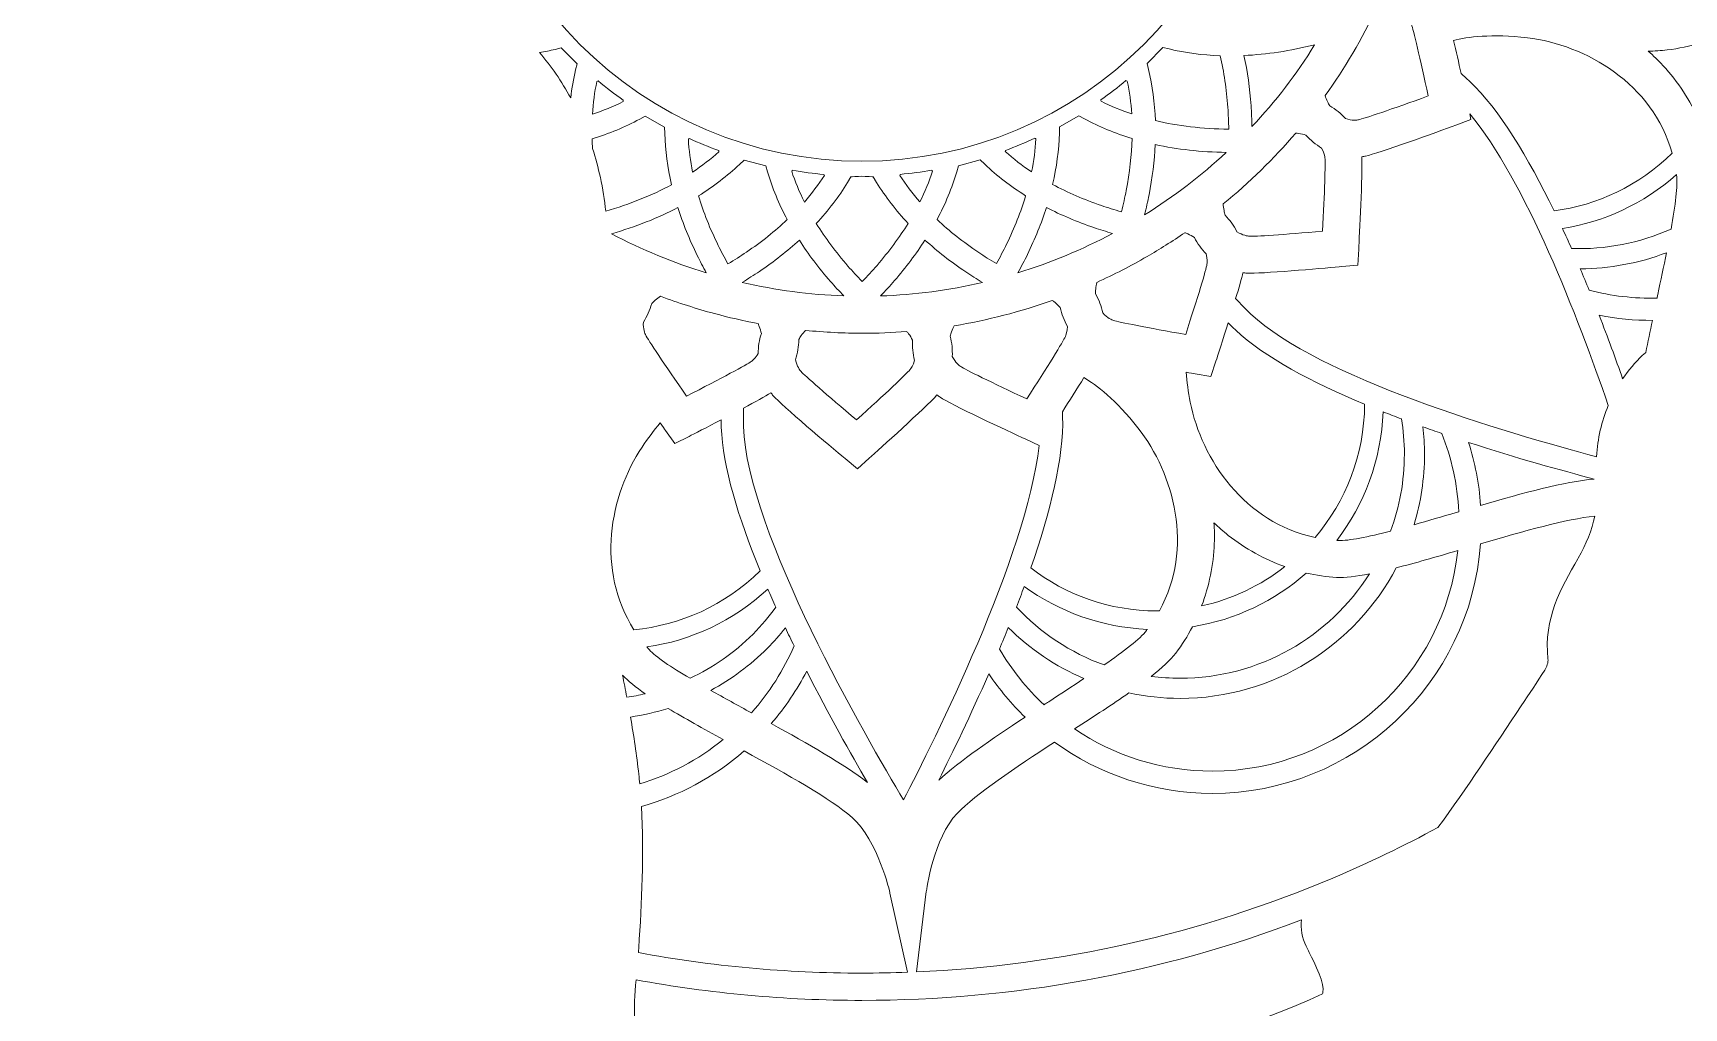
# Model space of a CAD drawing. Header units: millimetres. Extents: x -1844 to 2932, y -490 to 399.
# Drawn here: x -717.1 to -518.6, y -322.9 to -205.6 of the extents above; entities that cross this region are included whole.
import ezdxf

# ---------------------------------------------------------------- set-up
doc = ezdxf.new("R2010")
doc.units = ezdxf.units.MM
doc.header["$MEASUREMENT"] = 0
doc.layers.add('Layer 3', color=7, linetype='Continuous')

# ---------------------------------------------------------------- blocks, each defined once
blk = doc.blocks.new('block 2')
at = {"layer": 'Layer 3', "lineweight": 0}
for points, knots in [([(-427.53, 398.64), (-673.02, 398.64), (-872.03, 199.63), (-872.03, -45.86), (-872.03, -291.35), (-673.02, -490.36), (-427.53, -490.36), (-182.04, -490.36), (16.97, -291.35), (16.97, -45.86), (16.97, 199.63), (-182.04, 398.64), (-427.53, 398.64)], [0, 0, 0, 0, 1, 1, 1, 2, 2, 2, 3, 3, 3, 4, 4, 4, 4]), ([(-665.41, -173.09), (-665.41, -146.59), (-643.94, -125.11), (-617.45, -125.11), (-590.97, -125.11), (-569.5, -146.59), (-569.5, -173.09), (-569.5, -199.58), (-590.97, -221.06), (-617.45, -221.06), (-643.94, -221.06), (-665.41, -199.58), (-665.41, -173.09)], [0, 0, 0, 0, 1, 1, 1, 2, 2, 2, 3, 3, 3, 4, 4, 4, 4]), ([(-555.54, -202.66), (-555.43, -202.64), (-555.31, -202.62), (-555.19, -202.6), (-554.88, -202.56), (-554.58, -202.56), (-554.28, -202.58), (-553.59, -203.03), (-552.84, -203.36), (-552.06, -203.58), (-551.62, -204.02), (-551.42, -204.45), (-551.36, -204.62), (-551.14, -205.18), (-550.31, -208.73), (-549.35, -213.21), (-553.67, -214.77), (-557.13, -215.96), (-557.71, -216.07), (-557.89, -216.11), (-558.52, -216.19), (-559.28, -215.94), (-559.83, -215.33), (-560.47, -214.81), (-561.18, -214.39), (-561.28, -214.23), (-561.37, -214.06), (-561.45, -213.89), (-561.56, -213.64), (-561.66, -213.4), (-561.74, -213.17), (-559.37, -209.88), (-557.29, -206.34), (-555.54, -202.66)], [0, 0, 0, 0, 1, 1, 1, 2, 2, 2, 3, 3, 3, 4, 4, 4, 5, 5, 5, 6, 6, 6, 7, 7, 7, 8, 8, 8, 9, 9, 9, 10, 10, 10, 11, 11, 11, 11]), ([(-537.42, -206.22), (-530.37, -207.06), (-522.36, -211.72), (-520.01, -220.09), (-524.01, -224.03), (-529.02, -226.33), (-534.21, -227.02), (-537.32, -220.6), (-540.8, -214.79), (-544.36, -211.45), (-544.7, -211.13), (-545.04, -210.82), (-545.39, -210.52), (-545.67, -209.23), (-545.99, -207.8), (-546.29, -206.53), (-544.63, -206.12), (-541.72, -205.71), (-537.42, -206.22)], [0, 0, 0, 0, 1, 1, 1, 2, 2, 2, 3, 3, 3, 4, 4, 4, 5, 5, 5, 6, 6, 6, 6]), ([(-521.11, -209.55), (-521.67, -208.94), (-522.27, -208.37), (-522.89, -207.82), (-522.13, -207.81), (-521.37, -207.76), (-520.61, -207.67), (-517.87, -207.35), (-515.17, -206.54), (-512.74, -205.34), (-513.2, -209.15), (-514.54, -212.87), (-516.76, -216.18), (-517.82, -213.78), (-519.3, -211.5), (-521.11, -209.55)], [0, 0, 0, 0, 1, 1, 1, 2, 2, 2, 3, 3, 3, 4, 4, 4, 5, 5, 5, 5]), ([(-651.88, -210.08), (-652.14, -211.17), (-652.33, -212.29), (-652.47, -213.43), (-653.55, -211.46), (-654.81, -209.63), (-656.21, -207.99), (-655.58, -207.88), (-654.96, -207.76), (-654.35, -207.61), (-654.35, -207.61), (-653.6, -207.43), (-653.6, -207.43), (-653.6, -207.43), (-651.7, -209.33), (-651.7, -209.33), (-651.7, -209.33), (-651.88, -210.08), (-651.88, -210.08)], [0, 0, 0, 0, 1, 1, 1, 2, 2, 2, 3, 3, 3, 4, 4, 4, 5, 5, 5, 6, 6, 6, 6]), ([(-574.37, -208.37), (-573.91, -210.32), (-573.59, -212.39), (-573.44, -214.58), (-573.38, -215.43), (-573.34, -216.31), (-573.33, -217.21), (-576.5, -217.17), (-579.45, -216.82), (-582.16, -216.18), (-582.24, -214.05), (-582.51, -211.99), (-582.98, -210.03), (-582.98, -210.03), (-583.16, -209.29), (-583.16, -209.29), (-583.16, -209.29), (-581.26, -207.38), (-581.26, -207.38), (-581.26, -207.38), (-580.51, -207.56), (-580.51, -207.56), (-578.56, -208.03), (-576.51, -208.3), (-574.37, -208.37)], [0, 0, 0, 0, 1, 1, 1, 2, 2, 2, 3, 3, 3, 4, 4, 4, 5, 5, 5, 6, 6, 6, 7, 7, 7, 8, 8, 8, 8]), ([(-563, -207.06), (-565.18, -210.58), (-567.71, -213.87), (-570.54, -216.9), (-570.55, -216.04), (-570.59, -215.2), (-570.65, -214.39), (-570.79, -212.28), (-571.08, -210.26), (-571.5, -208.35), (-568.78, -208.22), (-565.94, -207.79), (-563, -207.06)], [0, 0, 0, 0, 1, 1, 1, 2, 2, 2, 3, 3, 3, 4, 4, 4, 4]), ([(-646.15, -213.71), (-646.16, -213.77), (-646.17, -213.82), (-646.17, -213.88), (-647.33, -214.47), (-648.56, -214.98), (-649.85, -215.41), (-649.77, -214.05), (-649.59, -212.74), (-649.33, -211.46), (-649.27, -211.44), (-649.22, -211.42), (-649.17, -211.4), (-648.19, -212.21), (-647.19, -212.98), (-646.15, -213.71)], [0, 0, 0, 0, 1, 1, 1, 2, 2, 2, 3, 3, 3, 4, 4, 4, 5, 5, 5, 5]), ([(-588.7, -213.68), (-587.67, -212.94), (-586.67, -212.17), (-585.7, -211.36), (-585.64, -211.38), (-585.59, -211.4), (-585.53, -211.42), (-585.27, -212.69), (-585.09, -214.01), (-585, -215.37), (-586.29, -214.94), (-587.52, -214.43), (-588.69, -213.84), (-588.69, -213.79), (-588.7, -213.73), (-588.7, -213.68)], [0, 0, 0, 0, 1, 1, 1, 2, 2, 2, 3, 3, 3, 4, 4, 4, 5, 5, 5, 5]), ([(-649.9, -218.37), (-647.86, -217.74), (-645.94, -216.95), (-644.17, -215.99), (-644.17, -215.99), (-643.5, -215.62), (-643.5, -215.62), (-643.5, -215.62), (-641.17, -216.96), (-641.17, -216.96), (-641.17, -216.96), (-641.15, -217.73), (-641.15, -217.73), (-641.09, -219.75), (-640.82, -221.8), (-640.34, -223.88), (-642.7, -225.16), (-645.35, -226.22), (-648.26, -227.07), (-648.39, -225.72), (-648.6, -224.36), (-648.9, -223), (-649.16, -221.83), (-649.47, -220.67), (-649.84, -219.54), (-649.86, -219.15), (-649.89, -218.75), (-649.9, -218.37)], [0, 0, 0, 0, 1, 1, 1, 2, 2, 2, 3, 3, 3, 4, 4, 4, 5, 5, 5, 6, 6, 6, 7, 7, 7, 8, 8, 8, 9, 9, 9, 9]), ([(-584.95, -218.33), (-585.01, -220.33), (-585.24, -222.41), (-585.66, -224.57), (-585.82, -225.4), (-586.02, -226.26), (-586.24, -227.13), (-587.07, -226.9), (-587.87, -226.65), (-588.64, -226.39), (-590.75, -225.67), (-592.71, -224.82), (-594.51, -223.85), (-594.03, -221.77), (-593.76, -219.72), (-593.7, -217.7), (-593.7, -217.7), (-593.68, -216.93), (-593.68, -216.93), (-593.68, -216.93), (-591.36, -215.59), (-591.36, -215.59), (-591.36, -215.59), (-590.68, -215.95), (-590.68, -215.95), (-588.91, -216.92), (-587, -217.7), (-584.95, -218.33)], [0, 0, 0, 0, 1, 1, 1, 2, 2, 2, 3, 3, 3, 4, 4, 4, 5, 5, 5, 6, 6, 6, 7, 7, 7, 8, 8, 8, 9, 9, 9, 9]), ([(-529.1, -256.58), (-539.98, -253.71), (-562.56, -247.06), (-570.67, -239.43), (-571.31, -238.83), (-571.91, -238.21), (-572.5, -237.58), (-572.1, -236.26), (-571.77, -235.1), (-571.63, -234.46), (-571.47, -234.48), (-571.32, -234.5), (-571.17, -234.51), (-571.06, -234.51), (-570.92, -234.52), (-570.74, -234.52), (-568.56, -234.52), (-561.18, -233.86), (-559.72, -233.73), (-559.72, -233.73), (-557.81, -233.56), (-557.81, -233.56), (-557.81, -233.56), (-557.7, -231.64), (-557.7, -231.64), (-557.62, -230.09), (-557.23, -222.61), (-557.32, -220.51), (-557.17, -220.49), (-557.02, -220.46), (-556.87, -220.43), (-555.42, -220.15), (-548.19, -217.52), (-546.01, -216.72), (-546.01, -216.72), (-544.2, -216.06), (-544.2, -216.06), (-544.2, -216.06), (-544.35, -215.36), (-544.35, -215.36), (-537.68, -223.35), (-531.3, -239.92), (-527.69, -250.41), (-528.49, -252.33), (-528.97, -254.42), (-529.1, -256.58)], [0, 0, 0, 0, 1, 1, 1, 2, 2, 2, 3, 3, 3, 4, 4, 4, 5, 5, 5, 6, 6, 6, 7, 7, 7, 8, 8, 8, 9, 9, 9, 10, 10, 10, 11, 11, 11, 12, 12, 12, 13, 13, 13, 14, 14, 14, 15, 15, 15, 15]), ([(-637.81, -222.36), (-638.08, -221.03), (-638.25, -219.71), (-638.32, -218.41), (-638.28, -218.38), (-638.24, -218.35), (-638.2, -218.32), (-637.05, -218.85), (-635.87, -219.34), (-634.67, -219.78), (-634.66, -219.83), (-634.66, -219.88), (-634.65, -219.93), (-635.62, -220.8), (-636.67, -221.61), (-637.81, -222.36)], [0, 0, 0, 0, 1, 1, 1, 2, 2, 2, 3, 3, 3, 4, 4, 4, 5, 5, 5, 5]), ([(-597.04, -222.34), (-598.18, -221.58), (-599.23, -220.77), (-600.2, -219.9), (-600.19, -219.86), (-600.19, -219.81), (-600.18, -219.76), (-598.98, -219.31), (-597.81, -218.82), (-596.65, -218.29), (-596.61, -218.32), (-596.57, -218.35), (-596.53, -218.38), (-596.6, -219.68), (-596.77, -221), (-597.04, -222.34)], [0, 0, 0, 0, 1, 1, 1, 2, 2, 2, 3, 3, 3, 4, 4, 4, 5, 5, 5, 5]), ([(-573.77, -227.55), (-573.83, -227.37), (-573.87, -227.18), (-573.9, -226.99), (-573.95, -226.72), (-573.98, -226.45), (-574, -226.2), (-570.84, -223.62), (-567.9, -220.76), (-565.27, -217.68), (-565.16, -217.69), (-565.05, -217.7), (-564.93, -217.72), (-564.62, -217.76), (-564.33, -217.83), (-564.05, -217.93), (-563.5, -218.54), (-562.86, -219.06), (-562.17, -219.47), (-561.86, -220.01), (-561.78, -220.47), (-561.76, -220.66), (-561.69, -221.26), (-561.81, -224.83), (-562.04, -229.48), (-566.69, -229.87), (-570.26, -230.12), (-570.86, -230.07), (-571.04, -230.06), (-571.67, -229.98), (-572.34, -229.54), (-572.71, -228.8), (-573.19, -228.14), (-573.77, -227.55)], [0, 0, 0, 0, 1, 1, 1, 2, 2, 2, 3, 3, 3, 4, 4, 4, 5, 5, 5, 6, 6, 6, 7, 7, 7, 8, 8, 8, 9, 9, 9, 10, 10, 10, 11, 11, 11, 11]), ([(-582.92, -225.1), (-582.51, -223.03), (-582.27, -221.01), (-582.18, -219.05), (-579.53, -219.63), (-576.68, -219.95), (-573.65, -220), (-576.64, -222.79), (-579.92, -225.3), (-583.45, -227.5), (-583.25, -226.69), (-583.07, -225.88), (-582.92, -225.1)], [0, 0, 0, 0, 1, 1, 1, 2, 2, 2, 3, 3, 3, 4, 4, 4, 4]), ([(-631.34, -231.99), (-632.04, -232.46), (-632.78, -232.93), (-633.56, -233.39), (-633.98, -232.64), (-634.37, -231.9), (-634.73, -231.17), (-635.72, -229.17), (-636.5, -227.18), (-637.09, -225.23), (-635.28, -224.09), (-633.63, -222.83), (-632.17, -221.45), (-632.17, -221.45), (-631.61, -220.92), (-631.61, -220.92), (-631.61, -220.92), (-629.02, -221.61), (-629.02, -221.61), (-629.02, -221.61), (-628.8, -222.35), (-628.8, -222.35), (-628.23, -224.28), (-627.43, -226.19), (-626.43, -228.08), (-627.88, -229.46), (-629.52, -230.76), (-631.34, -231.99)], [0, 0, 0, 0, 1, 1, 1, 2, 2, 2, 3, 3, 3, 4, 4, 4, 5, 5, 5, 6, 6, 6, 7, 7, 7, 8, 8, 8, 9, 9, 9, 9]), ([(-624.37, -225.96), (-624.98, -224.73), (-625.49, -223.5), (-625.89, -222.27), (-625.86, -222.23), (-625.83, -222.19), (-625.8, -222.15), (-624.56, -222.37), (-623.29, -222.53), (-622.01, -222.65), (-621.99, -222.69), (-621.97, -222.74), (-621.95, -222.78), (-622.67, -223.87), (-623.47, -224.93), (-624.37, -225.96)], [0, 0, 0, 0, 1, 1, 1, 2, 2, 2, 3, 3, 3, 4, 4, 4, 5, 5, 5, 5]), ([(-610.47, -225.95), (-611.37, -224.92), (-612.18, -223.87), (-612.89, -222.78), (-612.87, -222.73), (-612.85, -222.69), (-612.83, -222.64), (-611.55, -222.52), (-610.29, -222.36), (-609.04, -222.14), (-609.01, -222.18), (-608.98, -222.22), (-608.95, -222.26), (-609.36, -223.49), (-609.86, -224.72), (-610.47, -225.95)], [0, 0, 0, 0, 1, 1, 1, 2, 2, 2, 3, 3, 3, 4, 4, 4, 5, 5, 5, 5]), ([(-597.76, -225.2), (-598.33, -227.12), (-599.1, -229.07), (-600.05, -231.04), (-600.43, -231.81), (-600.84, -232.59), (-601.28, -233.37), (-602.02, -232.93), (-602.73, -232.49), (-603.4, -232.03), (-605.26, -230.79), (-606.93, -229.47), (-608.41, -228.07), (-607.41, -226.18), (-606.62, -224.27), (-606.05, -222.33), (-606.05, -222.33), (-605.83, -221.6), (-605.83, -221.6), (-605.83, -221.6), (-603.23, -220.9), (-603.23, -220.9), (-603.23, -220.9), (-602.68, -221.43), (-602.68, -221.43), (-601.21, -222.81), (-599.57, -224.07), (-597.76, -225.2)], [0, 0, 0, 0, 1, 1, 1, 2, 2, 2, 3, 3, 3, 4, 4, 4, 5, 5, 5, 6, 6, 6, 7, 7, 7, 8, 8, 8, 9, 9, 9, 9]), ([(-611.9, -228.53), (-612.95, -230.24), (-614.2, -231.92), (-615.63, -233.58), (-616.19, -234.22), (-616.79, -234.86), (-617.41, -235.51), (-618.02, -234.89), (-618.59, -234.28), (-619.12, -233.67), (-620.59, -231.99), (-621.86, -230.27), (-622.94, -228.54), (-621.48, -226.97), (-620.22, -225.33), (-619.17, -223.61), (-619.17, -223.61), (-618.77, -222.95), (-618.77, -222.95), (-618.77, -222.95), (-617.91, -222.86), (-617.45, -222.86), (-616.98, -222.86), (-616.08, -222.95), (-616.08, -222.95), (-616.08, -222.95), (-615.68, -223.61), (-615.68, -223.61), (-614.62, -225.32), (-613.36, -226.97), (-611.9, -228.53)], [0, 0, 0, 0, 1, 1, 1, 2, 2, 2, 3, 3, 3, 4, 4, 4, 5, 5, 5, 6, 6, 6, 7, 7, 7, 8, 8, 8, 9, 9, 9, 10, 10, 10, 10]), ([(-520.14, -229.21), (-523.93, -230.91), (-528.04, -231.69), (-532.12, -231.55), (-532.47, -230.75), (-532.83, -229.94), (-533.2, -229.15), (-528.25, -228.36), (-523.47, -226.2), (-519.48, -222.67), (-519.48, -222.68), (-519.48, -222.69), (-519.48, -222.71), (-519.32, -223.96), (-519.63, -226.37), (-520.14, -229.21)], [0, 0, 0, 0, 1, 1, 1, 2, 2, 2, 3, 3, 3, 4, 4, 4, 5, 5, 5, 5]), ([(-647.55, -229.78), (-644.65, -228.94), (-641.98, -227.89), (-639.58, -226.64), (-638.97, -228.55), (-638.19, -230.47), (-637.24, -232.41), (-636.91, -233.08), (-636.54, -233.77), (-636.16, -234.47), (-640.14, -233.26), (-643.94, -231.69), (-647.55, -229.78)], [0, 0, 0, 0, 1, 1, 1, 2, 2, 2, 3, 3, 3, 4, 4, 4, 4]), ([(-589.54, -229.04), (-588.82, -229.28), (-588.07, -229.51), (-587.3, -229.74), (-590.96, -231.68), (-594.77, -233.27), (-598.69, -234.47), (-598.28, -233.73), (-597.89, -232.99), (-597.54, -232.27), (-596.62, -230.37), (-595.86, -228.49), (-595.26, -226.62), (-593.49, -227.53), (-591.58, -228.34), (-589.54, -229.04)], [0, 0, 0, 0, 1, 1, 1, 2, 2, 2, 3, 3, 3, 4, 4, 4, 5, 5, 5, 5]), ([(-583.16, -232.52), (-581.64, -231.64), (-580.12, -230.68), (-578.62, -229.65), (-578.5, -229.7), (-578.38, -229.74), (-578.26, -229.79), (-577.97, -229.92), (-577.71, -230.06), (-577.46, -230.23), (-577.09, -230.96), (-576.61, -231.62), (-576.04, -232.2), (-575.88, -232.8), (-575.92, -233.27), (-575.95, -233.46), (-576.05, -234.05), (-577.08, -237.48), (-578.51, -241.9), (-583.03, -241.09), (-586.62, -240.39), (-587.18, -240.19), (-587.36, -240.13), (-587.94, -239.9), (-588.47, -239.3), (-588.64, -238.49), (-588.94, -237.72), (-589.34, -237.01), (-589.35, -236.81), (-589.34, -236.62), (-589.33, -236.43), (-589.3, -236.15), (-589.26, -235.88), (-589.21, -235.63), (-587.15, -234.69), (-585.11, -233.65), (-583.16, -232.52)], [0, 0, 0, 0, 1, 1, 1, 2, 2, 2, 3, 3, 3, 4, 4, 4, 5, 5, 5, 6, 6, 6, 7, 7, 7, 8, 8, 8, 9, 9, 9, 10, 10, 10, 11, 11, 11, 12, 12, 12, 12]), ([(-624.97, -230.55), (-623.9, -232.23), (-622.65, -233.89), (-621.23, -235.51), (-620.72, -236.09), (-620.18, -236.67), (-619.62, -237.25), (-623.72, -237.1), (-627.81, -236.56), (-631.84, -235.63), (-631.13, -235.19), (-630.43, -234.75), (-629.77, -234.31), (-628.02, -233.13), (-626.42, -231.87), (-624.97, -230.55)], [0, 0, 0, 0, 1, 1, 1, 2, 2, 2, 3, 3, 3, 4, 4, 4, 5, 5, 5, 5]), ([(-604.96, -234.36), (-604.32, -234.79), (-603.65, -235.21), (-602.95, -235.63), (-606.98, -236.57), (-611.09, -237.12), (-615.22, -237.26), (-614.62, -236.64), (-614.05, -236.02), (-613.52, -235.41), (-612.14, -233.82), (-610.92, -232.19), (-609.86, -230.54), (-608.38, -231.88), (-606.75, -233.16), (-604.96, -234.36)], [0, 0, 0, 0, 1, 1, 1, 2, 2, 2, 3, 3, 3, 4, 4, 4, 5, 5, 5, 5]), ([(-521.74, -237.08), (-521.77, -237.23), (-521.8, -237.37), (-521.83, -237.52), (-524.57, -237.58), (-527.32, -237.26), (-529.99, -236.57), (-530.34, -235.71), (-530.69, -234.85), (-531.06, -233.99), (-527.54, -233.97), (-524.02, -233.33), (-520.69, -232.06), (-521.02, -233.72), (-521.38, -235.43), (-521.74, -237.08)], [0, 0, 0, 0, 1, 1, 1, 2, 2, 2, 3, 3, 3, 4, 4, 4, 5, 5, 5, 5]), ([(-643.73, -240.41), (-643.28, -239.71), (-642.95, -238.97), (-642.73, -238.18), (-642.6, -238.03), (-642.46, -237.9), (-642.31, -237.78), (-642.09, -237.59), (-641.87, -237.43), (-641.66, -237.29), (-639.53, -238.09), (-637.35, -238.79), (-635.19, -239.37), (-633.47, -239.84), (-631.7, -240.24), (-629.94, -240.57), (-629.89, -240.68), (-629.84, -240.79), (-629.79, -240.91), (-629.79, -240.91), (-629.79, -240.91), (-629.79, -240.91), (-629.68, -241.2), (-629.59, -241.49), (-629.54, -241.78), (-629.79, -242.56), (-629.92, -243.37), (-629.92, -244.18), (-630.24, -244.72), (-630.6, -245.03), (-630.75, -245.14), (-631.24, -245.49), (-634.39, -247.18), (-638.53, -249.3), (-641.15, -245.53), (-643.19, -242.49), (-643.45, -241.96), (-643.53, -241.79), (-643.78, -241.21), (-643.73, -240.41)], [0, 0, 0, 0, 1, 1, 1, 2, 2, 2, 3, 3, 3, 4, 4, 4, 5, 5, 5, 6, 6, 6, 7, 7, 7, 8, 8, 8, 9, 9, 9, 10, 10, 10, 11, 11, 11, 12, 12, 12, 13, 13, 13, 13]), ([(-606.83, -242.11), (-606.78, -241.92), (-606.73, -241.74), (-606.66, -241.55), (-606.57, -241.3), (-606.47, -241.06), (-606.36, -240.84), (-602.35, -240.18), (-598.38, -239.16), (-594.55, -237.79), (-594.45, -237.86), (-594.36, -237.93), (-594.26, -238.01), (-594.01, -238.2), (-593.79, -238.41), (-593.6, -238.64), (-593.43, -239.44), (-593.14, -240.2), (-592.74, -240.91), (-592.74, -241.53), (-592.9, -241.97), (-592.98, -242.15), (-593.22, -242.69), (-595.15, -245.79), (-597.63, -249.64), (-601.79, -247.69), (-605.07, -246.08), (-605.56, -245.75), (-605.72, -245.64), (-606.22, -245.26), (-606.58, -244.54), (-606.54, -243.72), (-606.62, -242.9), (-606.83, -242.11)], [0, 0, 0, 0, 1, 1, 1, 2, 2, 2, 3, 3, 3, 4, 4, 4, 5, 5, 5, 6, 6, 6, 7, 7, 7, 8, 8, 8, 9, 9, 9, 10, 10, 10, 11, 11, 11, 11]), ([(-523.17, -244.04), (-523.29, -244.15), (-523.42, -244.26), (-523.56, -244.38), (-524.46, -245.24), (-525.26, -246.2), (-525.96, -247.22), (-526.79, -244.85), (-527.74, -242.26), (-528.79, -239.58), (-526.68, -240), (-524.53, -240.2), (-522.39, -240.19), (-522.66, -241.49), (-522.92, -242.78), (-523.17, -244.04)], [0, 0, 0, 0, 1, 1, 1, 2, 2, 2, 3, 3, 3, 4, 4, 4, 5, 5, 5, 5]), ([(-611.11, -244.99), (-611.28, -245.6), (-611.55, -245.98), (-611.67, -246.13), (-612.05, -246.6), (-614.66, -249.04), (-618.1, -252.16), (-621.61, -249.2), (-624.37, -246.79), (-624.76, -246.35), (-624.88, -246.2), (-625.27, -245.71), (-625.43, -244.92), (-625.17, -244.14), (-625.04, -243.33), (-625.04, -242.5), (-624.94, -242.33), (-624.85, -242.17), (-624.74, -242.01), (-624.57, -241.78), (-624.41, -241.57), (-624.24, -241.39), (-621.94, -241.62), (-619.61, -241.74), (-617.33, -241.74), (-615.59, -241.74), (-613.81, -241.67), (-612.05, -241.53), (-611.97, -241.62), (-611.9, -241.71), (-611.84, -241.8), (-611.65, -242.05), (-611.49, -242.31), (-611.36, -242.58), (-611.4, -243.39), (-611.32, -244.2), (-611.11, -244.99)], [0, 0, 0, 0, 1, 1, 1, 2, 2, 2, 3, 3, 3, 4, 4, 4, 5, 5, 5, 6, 6, 6, 7, 7, 7, 8, 8, 8, 9, 9, 9, 10, 10, 10, 11, 11, 11, 12, 12, 12, 12]), ([(-562.95, -266.29), (-571.38, -264.53), (-576.59, -256.95), (-577.96, -250.03), (-578.2, -248.79), (-578.37, -247.58), (-578.47, -246.42), (-577.99, -246.51), (-577.61, -246.57), (-577.37, -246.61), (-577.37, -246.61), (-575.48, -246.94), (-575.48, -246.94), (-575.48, -246.94), (-574.88, -245.11), (-574.88, -245.11), (-574.65, -244.43), (-574.04, -242.53), (-573.4, -240.49), (-573.1, -240.79), (-572.8, -241.09), (-572.49, -241.37), (-569.05, -244.61), (-563.33, -247.63), (-556.99, -250.28), (-557.03, -256.38), (-559.27, -261.97), (-562.95, -266.29)], [0, 0, 0, 0, 1, 1, 1, 2, 2, 2, 3, 3, 3, 4, 4, 4, 5, 5, 5, 6, 6, 6, 7, 7, 7, 8, 8, 8, 9, 9, 9, 9]), ([(-597.14, -269.96), (-594.8, -263.22), (-593.16, -256.66), (-593.31, -251.77), (-593.31, -251.57), (-593.33, -251.38), (-593.34, -251.18), (-592.53, -249.93), (-591.57, -248.41), (-590.74, -247.07), (-589.27, -247.95), (-586.92, -249.72), (-584.25, -253.12), (-579.88, -258.66), (-577.52, -267.56), (-581.66, -275.11), (-581.77, -275.11), (-581.87, -275.12), (-581.98, -275.12), (-587.68, -275.12), (-592.93, -273.19), (-597.14, -269.96)], [0, 0, 0, 0, 1, 1, 1, 2, 2, 2, 3, 3, 3, 4, 4, 4, 5, 5, 5, 6, 6, 6, 7, 7, 7, 7]), ([(-612.44, -297.83), (-616.78, -290.62), (-631.3, -265.61), (-631.69, -252.95), (-631.71, -252.21), (-631.71, -251.48), (-631.69, -250.75), (-630.28, -249.99), (-629.03, -249.3), (-628.4, -248.9), (-628.31, -249.03), (-628.21, -249.14), (-628.11, -249.26), (-627.14, -250.38), (-621.25, -255.32), (-619.47, -256.81), (-619.47, -256.81), (-617.99, -258.05), (-617.99, -258.05), (-617.99, -258.05), (-616.56, -256.76), (-616.56, -256.76), (-615.4, -255.72), (-609.83, -250.7), (-608.42, -249.16), (-608.3, -249.25), (-608.18, -249.34), (-608.05, -249.43), (-606.83, -250.26), (-599.86, -253.51), (-597.75, -254.48), (-597.75, -254.48), (-596.14, -255.23), (-596.14, -255.23), (-597.66, -268.64), (-608.87, -290.98), (-612.44, -297.83)], [0, 0, 0, 0, 1, 1, 1, 2, 2, 2, 3, 3, 3, 4, 4, 4, 5, 5, 5, 6, 6, 6, 7, 7, 7, 8, 8, 8, 9, 9, 9, 10, 10, 10, 11, 11, 11, 12, 12, 12, 12]), ([(-553.86, -265.52), (-556.58, -266.23), (-558.91, -266.71), (-560.15, -266.65), (-560.21, -266.65), (-560.27, -266.64), (-560.34, -266.64), (-557.03, -262.32), (-554.99, -256.98), (-554.77, -251.18), (-554.03, -251.48), (-553.29, -251.76), (-552.55, -252.04), (-552.33, -253.41), (-552.21, -254.82), (-552.21, -256.25), (-552.21, -259.51), (-552.79, -262.63), (-553.86, -265.52)], [0, 0, 0, 0, 1, 1, 1, 2, 2, 2, 3, 3, 3, 4, 4, 4, 5, 5, 5, 6, 6, 6, 6]), ([(-643.88, -255.42), (-643.18, -254.38), (-642.45, -253.4), (-641.7, -252.52), (-641.42, -252.92), (-641.19, -253.24), (-641.05, -253.44), (-641.05, -253.44), (-639.95, -255.01), (-639.95, -255.01), (-639.95, -255.01), (-638.23, -254.14), (-638.23, -254.14), (-637.64, -253.84), (-636.09, -253.05), (-634.37, -252.16), (-634.37, -252.45), (-634.36, -252.74), (-634.36, -253.03), (-634.21, -257.76), (-632.3, -263.94), (-629.69, -270.29), (-633.94, -274.49), (-639.33, -276.86), (-644.86, -277.38), (-649.45, -270.2), (-647.78, -261.24), (-643.88, -255.42)], [0, 0, 0, 0, 1, 1, 1, 2, 2, 2, 3, 3, 3, 4, 4, 4, 5, 5, 5, 6, 6, 6, 7, 7, 7, 8, 8, 8, 9, 9, 9, 9]), ([(-549.98, -252.99), (-549.22, -253.26), (-548.46, -253.53), (-547.71, -253.79), (-546.54, -256.73), (-545.83, -259.89), (-545.66, -263.2), (-545.77, -263.23), (-545.88, -263.26), (-545.99, -263.29), (-547.65, -263.78), (-549.38, -264.29), (-551.05, -264.76), (-550.23, -262.07), (-549.79, -259.21), (-549.79, -256.25), (-549.79, -255.15), (-549.86, -254.06), (-549.98, -252.99)], [0, 0, 0, 0, 1, 1, 1, 2, 2, 2, 3, 3, 3, 4, 4, 4, 5, 5, 5, 6, 6, 6, 6]), ([(-544.49, -254.86), (-538.7, -256.75), (-533.26, -258.26), (-529.39, -259.27), (-532.93, -259.59), (-537.92, -260.94), (-543.04, -262.43), (-543.22, -259.81), (-543.72, -257.28), (-544.49, -254.86)], [0, 0, 0, 0, 1, 1, 1, 2, 2, 2, 3, 3, 3, 3]), ([(-531.3, -268.78), (-531.3, -268.78), (-531.34, -268.85), (-531.34, -268.85), (-533.38, -272.38), (-535.48, -276.03), (-534.94, -280.88), (-534.9, -281.26), (-535.07, -281.9), (-535.31, -282.25), (-536.26, -283.68), (-537.21, -285.11), (-538.15, -286.53), (-541.37, -291.39), (-544.68, -296.39), (-548.17, -301.16), (-552.27, -303.38), (-556.48, -305.41), (-560.8, -307.24), (-576.74, -313.98), (-593.56, -317.77), (-610.9, -318.53), (-610.9, -318.53), (-609.7, -308.85), (-609.7, -308.85), (-609.69, -308.79), (-608.84, -302.39), (-605.99, -299.47), (-603.67, -297.1), (-599.04, -293.99), (-594.28, -290.89), (-588.95, -294.77), (-582.39, -297.06), (-575.31, -297.06), (-558.26, -297.06), (-544.26, -283.81), (-543.05, -267.06), (-537.86, -265.54), (-532.72, -264.09), (-529.31, -263.72), (-529.66, -265.41), (-530.33, -267.08), (-531.3, -268.78)], [0, 0, 0, 0, 1, 1, 1, 2, 2, 2, 3, 3, 3, 4, 4, 4, 5, 5, 5, 6, 6, 6, 7, 7, 7, 8, 8, 8, 9, 9, 9, 10, 10, 10, 11, 11, 11, 12, 12, 12, 13, 13, 13, 14, 14, 14, 14]), ([(-575.11, -264.52), (-574.56, -265.06), (-573.98, -265.56), (-573.39, -266.04), (-571.35, -267.65), (-569.02, -268.93), (-566.6, -269.8), (-569.49, -272.07), (-572.89, -273.71), (-576.59, -274.53), (-575.7, -272.15), (-575.16, -269.58), (-575.07, -267.01), (-575.04, -266.18), (-575.05, -265.35), (-575.11, -264.52)], [0, 0, 0, 0, 1, 1, 1, 2, 2, 2, 3, 3, 3, 4, 4, 4, 5, 5, 5, 5]), ([(-545.79, -267.87), (-547.38, -282.76), (-560.01, -294.39), (-575.31, -294.39), (-581.44, -294.39), (-587.14, -292.52), (-591.87, -289.32), (-589.5, -287.78), (-587.28, -286.33), (-585.36, -284.99), (-583.37, -285.41), (-581.3, -285.64), (-579.18, -285.64), (-567.91, -285.64), (-558.11, -279.27), (-553.18, -269.94), (-550.96, -269.38), (-548.46, -268.65), (-545.79, -267.87)], [0, 0, 0, 0, 1, 1, 1, 2, 2, 2, 3, 3, 3, 4, 4, 4, 5, 5, 5, 6, 6, 6, 6]), ([(-564.01, -270.57), (-562.79, -270.85), (-561.57, -271.03), (-560.37, -271.09), (-559.33, -271.14), (-557.99, -270.99), (-556.42, -270.68), (-561.2, -278.21), (-569.61, -283.22), (-579.18, -283.22), (-580.36, -283.22), (-581.52, -283.14), (-582.67, -282.99), (-581.37, -281.97), (-580.35, -281.03), (-579.7, -280.19), (-578.95, -279.22), (-578.28, -278.15), (-577.7, -277.03), (-572.5, -276.2), (-567.79, -273.9), (-564.01, -270.57)], [0, 0, 0, 0, 1, 1, 1, 2, 2, 2, 3, 3, 3, 4, 4, 4, 5, 5, 5, 6, 6, 6, 7, 7, 7, 7]), ([(-638.12, -283.23), (-640.4, -281.88), (-642.24, -280.66), (-643.03, -279.78), (-643.13, -279.67), (-643.22, -279.56), (-643.31, -279.46), (-638.03, -278.69), (-632.93, -276.37), (-628.76, -272.5), (-628.44, -273.23), (-628.12, -273.96), (-627.79, -274.69), (-628.61, -275.81), (-629.52, -276.89), (-630.53, -277.9), (-632.8, -280.17), (-635.37, -281.94), (-638.12, -283.23)], [0, 0, 0, 0, 1, 1, 1, 2, 2, 2, 3, 3, 3, 4, 4, 4, 5, 5, 5, 6, 6, 6, 6]), ([(-583.12, -277.34), (-583.15, -277.38), (-583.18, -277.43), (-583.21, -277.47), (-583.99, -278.47), (-585.93, -279.97), (-588.32, -281.62), (-592.37, -280.16), (-595.97, -277.75), (-598.86, -274.66), (-598.54, -273.83), (-598.23, -273.01), (-597.93, -272.18), (-593.73, -275.23), (-588.63, -277.11), (-583.12, -277.34)], [0, 0, 0, 0, 1, 1, 1, 2, 2, 2, 3, 3, 3, 4, 4, 4, 5, 5, 5, 5]), ([(-628.82, -279.61), (-628.04, -278.83), (-627.32, -278.01), (-626.65, -277.17), (-626.3, -277.9), (-625.95, -278.62), (-625.6, -279.34), (-626.84, -282.22), (-628.55, -284.93), (-630.74, -287.37), (-632.35, -286.49), (-634.03, -285.57), (-635.62, -284.68), (-633.17, -283.36), (-630.88, -281.67), (-628.82, -279.61)], [0, 0, 0, 0, 1, 1, 1, 2, 2, 2, 3, 3, 3, 4, 4, 4, 5, 5, 5, 5]), ([(-600.91, -279.71), (-600.55, -278.86), (-600.19, -277.99), (-599.84, -277.12), (-597.23, -279.7), (-594.15, -281.8), (-590.74, -283.27), (-592.13, -284.19), (-593.58, -285.13), (-594.97, -286.04), (-595.16, -286.16), (-595.35, -286.28), (-595.54, -286.41), (-597.63, -284.45), (-599.44, -282.2), (-600.91, -279.71)], [0, 0, 0, 0, 1, 1, 1, 2, 2, 2, 3, 3, 3, 4, 4, 4, 5, 5, 5, 5]), ([(-646.23, -282.86), (-645.58, -283.55), (-644.65, -284.3), (-643.5, -285.09), (-644.24, -285.26), (-644.98, -285.39), (-645.72, -285.49), (-645.89, -284.61), (-646.06, -283.73), (-646.23, -282.86)], [0, 0, 0, 0, 1, 1, 1, 2, 2, 2, 3, 3, 3, 3]), ([(-624.09, -282.38), (-621.45, -287.59), (-618.78, -292.31), (-616.78, -295.74), (-619.63, -293.54), (-623.93, -291.1), (-628.35, -288.67), (-626.66, -286.71), (-625.24, -284.6), (-624.09, -282.38)], [0, 0, 0, 0, 1, 1, 1, 2, 2, 2, 3, 3, 3, 3]), ([(-602.19, -282.69), (-600.92, -284.58), (-599.45, -286.32), (-597.83, -287.9), (-601.84, -290.54), (-605.68, -293.16), (-608.21, -295.46), (-606.54, -292.14), (-604.36, -287.65), (-602.19, -282.69)], [0, 0, 0, 0, 1, 1, 1, 2, 2, 2, 3, 3, 3, 3]), ([(-640.75, -286.84), (-638.81, -288.01), (-636.54, -289.26), (-634.12, -290.59), (-637.16, -293.06), (-640.58, -294.84), (-644.17, -295.92), (-644.2, -295.54), (-644.24, -295.16), (-644.28, -294.77), (-644.53, -292.46), (-644.88, -290.16), (-645.28, -287.88), (-643.75, -287.65), (-642.23, -287.31), (-640.75, -286.84)], [0, 0, 0, 0, 1, 1, 1, 2, 2, 2, 3, 3, 3, 4, 4, 4, 5, 5, 5, 5]), ([(-643.97, -298.64), (-639.52, -297.38), (-635.28, -295.16), (-631.61, -291.96), (-626.41, -294.79), (-621.24, -297.68), (-618.63, -299.96), (-615.53, -302.68), (-614.08, -309), (-614.07, -309.06), (-614.07, -309.06), (-611.96, -318.57), (-611.96, -318.57), (-613.79, -318.64), (-615.62, -318.67), (-617.45, -318.67), (-626.56, -318.67), (-635.53, -317.84), (-644.33, -316.2), (-644.31, -316.01), (-644.3, -315.82), (-644.28, -315.62), (-643.92, -310.17), (-643.65, -304.41), (-643.97, -298.64)], [0, 0, 0, 0, 1, 1, 1, 2, 2, 2, 3, 3, 3, 4, 4, 4, 5, 5, 5, 6, 6, 6, 7, 7, 7, 8, 8, 8, 8]), ([(-644.61, -319.48), (-635.72, -321.12), (-626.65, -321.95), (-617.45, -321.95), (-599.2, -321.95), (-581.45, -318.69), (-564.59, -312.28), (-564.71, -313.34), (-564.52, -314.43), (-564.02, -315.44), (-564.02, -315.44), (-563.99, -315.5), (-563.99, -315.5), (-563.88, -315.72), (-563.77, -315.95), (-563.66, -316.18), (-562.98, -317.53), (-561.73, -320.06), (-562, -320.98), (-562.02, -321.04), (-562.05, -321.11), (-562.07, -321.17), (-578.26, -328.62), (-605.46, -335.95), (-643.6, -329.08), (-645.02, -326.15), (-644.91, -323), (-644.61, -319.48)], [0, 0, 0, 0, 1, 1, 1, 2, 2, 2, 3, 3, 3, 4, 4, 4, 5, 5, 5, 6, 6, 6, 7, 7, 7, 8, 8, 8, 9, 9, 9, 9])]:
    blk.add_open_spline(points, degree=3, knots=knots, dxfattribs=at)

msp = doc.modelspace()

# ---------------------------------------------------------------- block references
at = {"layer": 'Layer 3'}
msp.add_blockref('block 2', (0, 0), dxfattribs=at)

doc.saveas('drawing.dxf')
